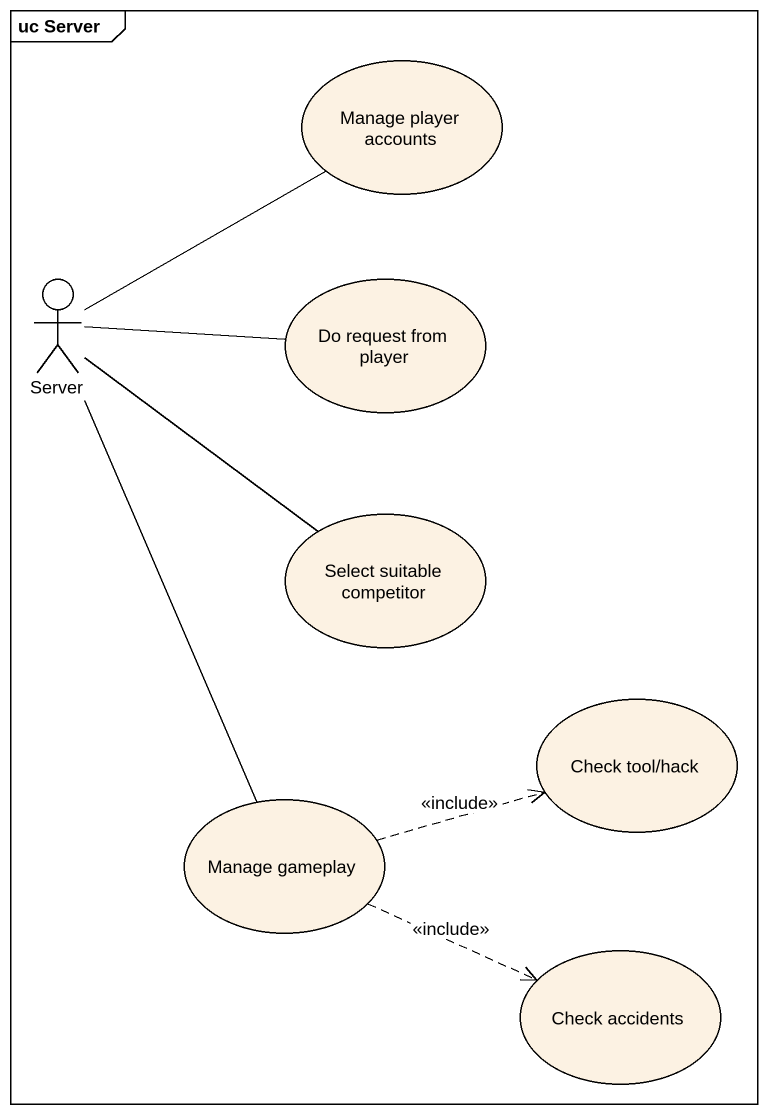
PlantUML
@startuml
mainframe uc Server
usecase "Manage player accounts" as Manage_player_accounts
actor Server
usecase "Do request from player" as Do_request_from_player
usecase "Select suitable competitor" as Select_suitable_competitor
usecase "Check tool/hack" as Check_tool_hack
usecase "Manage gameplay" as Manage_gameplay
usecase "Check accidents" as Check_accidents
Server -up- Manage_player_accounts
Server -right- Do_request_from_player
Server -- Select_suitable_competitor
Server -- Manage_gameplay
Manage_gameplay .right.> Check_tool_hack : <<include>>
Manage_gameplay .right.> Check_accidents : <<include>>
@enduml
